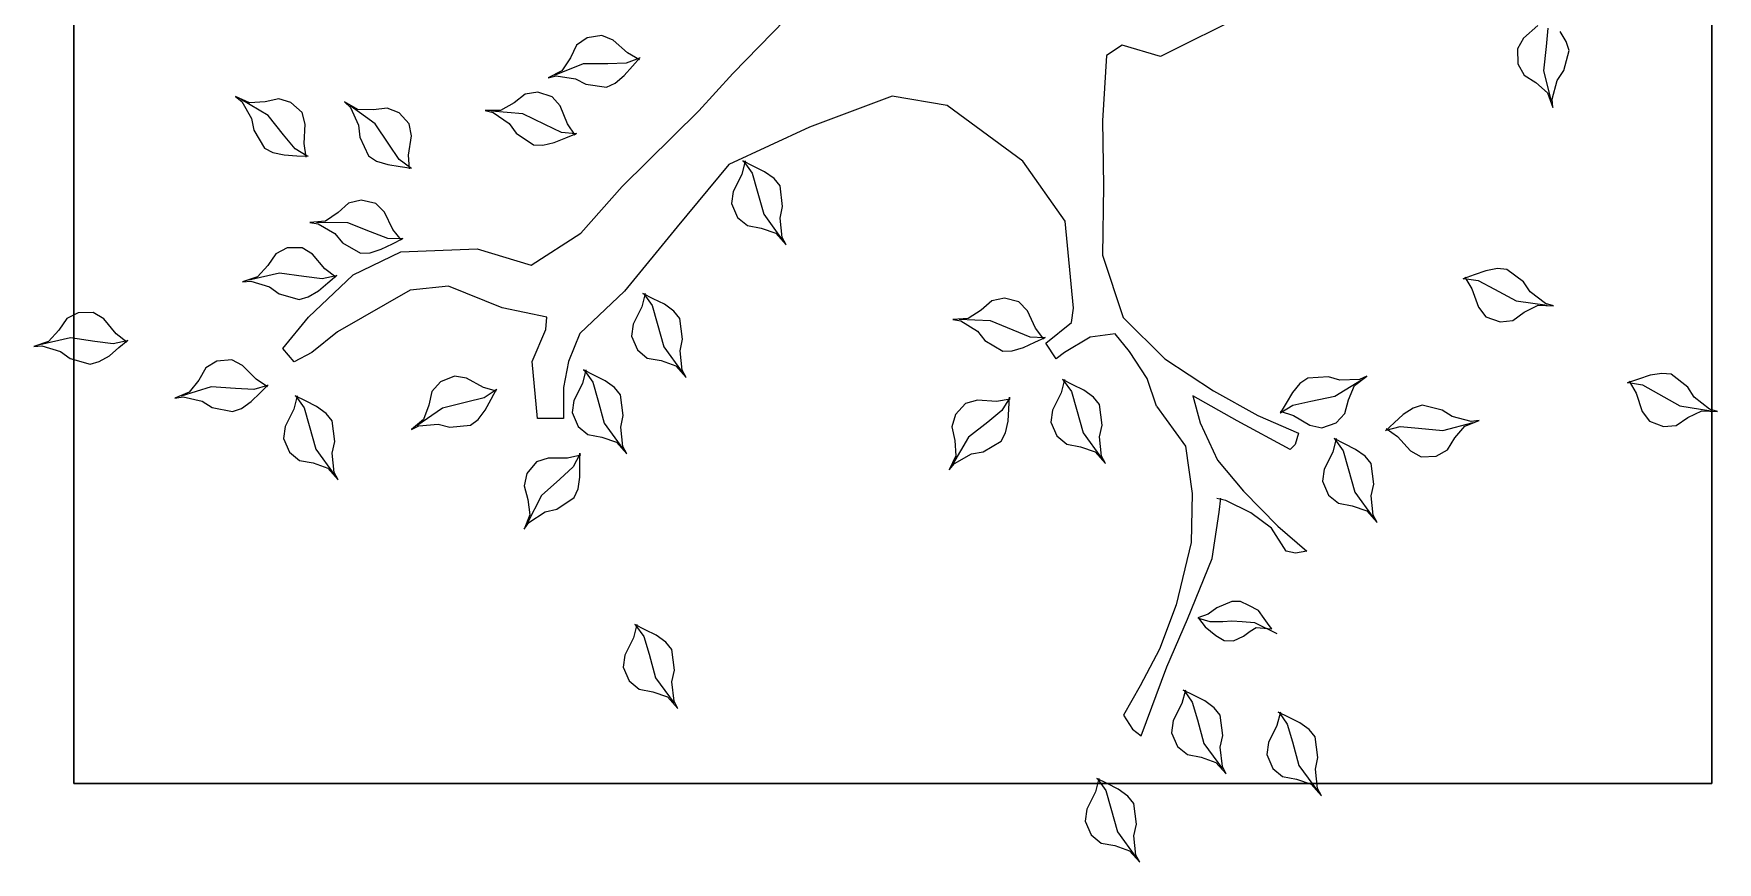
# Model space of a CAD drawing. Header units: metres. Extents: x 78 to 178, y -74 to 157.
# Drawn here: x 136.093 to 136.71, y 75.64 to 75.944 of the extents above; entities that cross this region are included whole.
import ezdxf

# ---------------------------------------------------------------- set-up
doc = ezdxf.new("R2010")
doc.units = ezdxf.units.M
doc.layers.add('Barandal', color=138, linetype='Continuous', lineweight=30)

# ---------------------------------------------------------------- blocks, each defined once
blk = doc.blocks.new('tree21')
at = {"color": 84}
for p, q in [((1450255.7, 400042.4), (1450265.5, 400010.5)), ((1450259.3, 399979.8), (1450255.7, 400042.4)), ((1450278.9, 399891.6), (1450259.3, 400016.6)), ((1450265.5, 400010.5), (1450314.5, 399949.1)), ((1450232.3, 399923.5), (1450259.3, 399979.8)), ((1450314.5, 399949.1), (1450354.9, 399923.4)), ((1450195.4, 399825.5), (1450200.4, 399876.9)), ((1450200.4, 399876.9), (1450232.3, 399923.5)), ((1450327.8, 399805.7), (1450278.9, 399891.6)), ((1450354.9, 399923.4), (1450406.3, 399857.1)), ((1450217.4, 399769), (1450195.4, 399825.5)), ((1450363.3, 399740.7), (1450327.8, 399805.7)), ((1450410, 399819.1), (1450402.6, 399772.5)), ((1450406.3, 399857.1), (1450410, 399819.1)), ((1450256.7, 399739.6), (1450217.4, 399769)), ((1450330.2, 399715), (1450256.7, 399739.6)), ((1450373.1, 399684.3), (1450363.3, 399740.7)), ((1450386.6, 399724.7), (1450371.9, 399680.6)), ((1450402.6, 399772.5), (1450386.6, 399724.7)), ((1450378, 399686.7), (1450330.2, 399715)), ((1450371.9, 399680.6), (1450373.1, 399684.3)), ((1451514.3, 399376.5), (1451590, 399397.4)), ((1451590, 399397.4), (1451629.7, 399424.4)), ((1451629.7, 399424.4), (1451710.8, 399445.6)), ((1451710.8, 399445.6), (1451747.2, 399433.9)), ((1451747.2, 399433.9), (1451787.1, 399408.8)), ((1450656.3, 399264.3), (1450684.5, 399320.1)), ((1450682.1, 399382.7), (1450691.3, 399350.6)), ((1450684.5, 399320.1), (1450682.1, 399382.7)), ((1450702.2, 399231.5), (1450685.3, 399356.9)), ((1450691.3, 399350.6), (1450739, 399288.3)), ((1451481.2, 399380.1), (1451514.3, 399376.5)), ((1451540.1, 399358.8), (1451481.2, 399380.1)), ((1451628.9, 399342), (1451506.3, 399373.3)), ((1451581.2, 399311.7), (1451540.1, 399358.8)), ((1451727.1, 399353.1), (1451628.9, 399342)), ((1451800.9, 399360.1), (1451727.1, 399353.1)), ((1451811.4, 399319.6), (1451759.8, 399261.7)), ((1450623.5, 399218.4), (1450656.3, 399264.3)), ((1450739, 399288.3), (1450778.9, 399261.7)), ((1450778.9, 399261.7), (1450829, 399194.4)), ((1451611.4, 399264.1), (1451581.2, 399311.7)), ((1451656.8, 399239.2), (1451611.4, 399264.1)), ((1451759.8, 399261.7), (1451717.3, 399237.2)), ((1450617.5, 399167.1), (1450623.5, 399218.4)), ((1450749.4, 399144.6), (1450702.2, 399231.5)), ((1450829, 399194.4), (1450831.9, 399156.3)), ((1451717.3, 399237.2), (1451656.8, 399239.2)), ((1450638.3, 399110.2), (1450617.5, 399167.1)), ((1450783.6, 399078.9), (1450749.4, 399144.6)), ((1450831.9, 399156.3), (1450823.5, 399109.9)), ((1450179.7, 398936.5), (1450212.6, 399058.7)), ((1450197.7, 399025.1), (1450219.8, 399083.7)), ((1450219.8, 399083.7), (1450215.8, 399050.6)), ((1450215.8, 399050.6), (1450235.6, 398974.6)), ((1450676.9, 399080), (1450638.3, 399110.2)), ((1450750, 399053.9), (1450676.9, 399080)), ((1450797.2, 399024.7), (1450750, 399053.9)), ((1450792.2, 399022.3), (1450783.6, 399078.9)), ((1450806.6, 399062.5), (1450790.9, 399018.7)), ((1450823.5, 399109.9), (1450806.6, 399062.5)), ((1450102, 398955), (1450150.1, 398984.6)), ((1450150.1, 398984.6), (1450197.7, 399025.1)), ((1450790.9, 399018.7), (1450792.2, 399022.3)), ((1450073.8, 398849.5), (1450076.6, 398910)), ((1450076.6, 398910), (1450102, 398955)), ((1450189.6, 398838.1), (1450179.7, 398936.5)), ((1450235.6, 398974.6), (1450262.1, 398934.6)), ((1450262.1, 398934.6), (1450282.2, 398853.2)), ((1450097.7, 398806.6), (1450073.8, 398849.5)), ((1450282.2, 398853.2), (1450270.1, 398817)), ((1450154.9, 398754.3), (1450097.7, 398806.6)), ((1450195.6, 398764.3), (1450189.6, 398838.1)), ((1450244.4, 398777.4), (1450210.4, 398740.3)), ((1450270.1, 398817), (1450244.4, 398777.4)), ((1450187.1, 398709.1), (1450154.9, 398754.3)), ((1450210.4, 398740.3), (1450179, 398705.9)), ((1450179, 398705.9), (1450181.6, 398708.8)), ((1450181.6, 398708.8), (1450195.6, 398764.3)), ((1449808.9, 398672.2), (1449838.3, 398656.5)), ((1449855.7, 398630.5), (1449808.9, 398672.2)), ((1449931.9, 398581.9), (1449829.7, 398656.5)), ((1449838.3, 398656.5), (1449916.4, 398647.8)), ((1449916.4, 398647.8), (1449963.2, 398658.1)), ((1449963.2, 398658.1), (1450046.4, 398647.7)), ((1450046.4, 398647.7), (1450075.9, 398623.4)), ((1449876.4, 398571.5), (1449855.7, 398630.5)), ((1449886.7, 398516.1), (1449876.4, 398571.5)), ((1450027.2, 398555.8), (1449931.9, 398581.9)), ((1450075.9, 398623.4), (1450103.6, 398585.2)), ((1450103.6, 398585.2), (1450126.1, 398540.1)), ((1450303.1, 398556.4), (1450360.4, 398581.3)), ((1450317.4, 398501.8), (1450384.5, 398609.1)), ((1450360.4, 398581.3), (1450398.6, 398631)), ((1450385.1, 398600.5), (1450382, 398522)), ((1450398.6, 398631), (1450385.1, 398600.5)), ((1449919.6, 398476.2), (1449886.7, 398516.1)), ((1450098.3, 398534.9), (1450027.2, 398555.8)), ((1450146.8, 398507.1), (1450093, 398493.3)), ((1450145.1, 398501.9), (1450098.3, 398534.9)), ((1450126.1, 398540.1), (1450146.8, 398498.5)), ((1450190.7, 398449.5), (1450211, 398506.5)), ((1450211, 398506.5), (1450248.5, 398542.2)), ((1450248.5, 398542.2), (1450303.1, 398556.4)), ((1450382, 398522), (1450395.7, 398476)), ((1448707.4, 398447.5), (1448736.9, 398431.9)), ((1448754.2, 398405.9), (1448707.4, 398447.5)), ((1449975.1, 398451.8), (1449919.6, 398476.2)), ((1450023.6, 398458.7), (1449975.1, 398451.8)), ((1450093, 398493.3), (1450023.6, 398458.7)), ((1450146.8, 398498.5), (1450145.1, 398501.9)), ((1450201, 398401.5), (1450190.7, 398449.5)), ((1450298.1, 398404.9), (1450317.4, 398501.8)), ((1450395.7, 398476), (1450391.1, 398392.3)), ((1448830.4, 398357.3), (1448728.2, 398431.9)), ((1448736.9, 398431.9), (1448814.9, 398423.2)), ((1448774.9, 398346.9), (1448754.2, 398405.9)), ((1448814.9, 398423.2), (1448861.7, 398433.5)), ((1448861.7, 398433.5), (1448944.9, 398423)), ((1448944.9, 398423), (1448974.4, 398398.8)), ((1448974.4, 398398.8), (1449002.1, 398360.6)), ((1450240.5, 398334.8), (1450201, 398401.5)), ((1450282.4, 398332.5), (1450298.1, 398404.9)), ((1450391.1, 398392.3), (1450369, 398361.2)), ((1448785.3, 398291.4), (1448774.9, 398346.9)), ((1448925.8, 398331.2), (1448830.4, 398357.3)), ((1448996.8, 398310.3), (1448925.8, 398331.2)), ((1449043.6, 398277.3), (1448996.8, 398310.3)), ((1449002.1, 398360.6), (1449024.6, 398315.5)), ((1449024.6, 398315.5), (1449045.3, 398273.9)), ((1450258.1, 398282.1), (1450240.5, 398334.8)), ((1450289.5, 398305.2), (1450249.5, 398281.5)), ((1450252.8, 398283.5), (1450282.4, 398332.5)), ((1450332.9, 398330.8), (1450289.5, 398305.2)), ((1450369, 398361.2), (1450332.9, 398330.8)), ((1448818.1, 398251.5), (1448785.3, 398291.4)), ((1448873.6, 398227.2), (1448818.1, 398251.5)), ((1448922.2, 398234.1), (1448873.6, 398227.2)), ((1448991.6, 398268.7), (1448922.2, 398234.1)), ((1449045.3, 398282.5), (1448991.6, 398268.7)), ((1449045.3, 398273.9), (1449043.6, 398277.3)), ((1449406.4, 398178.4), (1449361.4, 398268.6)), ((1449380.4, 398247.7), (1449394.3, 398237.3)), ((1449385.6, 398185.3), (1449380.4, 398247.7)), ((1449394.3, 398237.3), (1449422, 398216.5)), ((1450249.5, 398281.5), (1450252.8, 398283.5)), ((1449371.7, 398161.1), (1449385.6, 398185.3)), ((1449409.8, 398128.1), (1449406.4, 398178.4)), ((1449422, 398216.5), (1449454.9, 398193.9)), ((1449454.9, 398193.9), (1449474, 398155.8)), ((1449331.7, 398093.5), (1449350.8, 398133.3)), ((1449350.8, 398133.3), (1449371.7, 398161.1)), ((1449413.2, 398086.5), (1449409.8, 398128.1)), ((1449474, 398155.8), (1449491.3, 398121.1)), ((1449491.3, 398121.1), (1449491.2, 398086.4)), ((1448795.9, 398064.5), (1448825.3, 398048.9)), ((1448842.6, 398022.9), (1448795.9, 398064.5)), ((1448918.9, 397974.3), (1448816.6, 398048.9)), ((1448825.3, 398048.9), (1448903.3, 398040.1)), ((1448903.3, 398040.1), (1448950.2, 398050.5)), ((1448950.2, 398050.5), (1449033.4, 398040)), ((1449033.4, 398040), (1449062.8, 398015.7)), ((1449333.4, 398055.3), (1449331.7, 398093.5)), ((1449354.2, 398022.4), (1449333.4, 398055.3)), ((1449409.6, 397998.1), (1449409.7, 398050.1)), ((1449409.7, 398050.1), (1449413.2, 398086.5)), ((1449491.2, 398086.4), (1449465.1, 398025.7)), ((1448863.4, 397963.9), (1448842.6, 398022.9)), ((1448873.7, 397908.4), (1448863.4, 397963.9)), ((1449014.2, 397948.2), (1448918.9, 397974.3)), ((1449062.8, 398015.7), (1449090.5, 397977.6)), ((1449090.5, 397977.6), (1449113, 397932.5)), ((1449388.8, 397979), (1449354.2, 398022.4)), ((1449423.4, 397953), (1449388.8, 397979)), ((1449423.4, 397953), (1449409.6, 397998.1)), ((1449439.1, 397991.1), (1449425.2, 397949.5)), ((1449465.1, 398025.7), (1449439.1, 397991.1)), ((1448906.6, 397868.5), (1448873.7, 397908.4)), ((1449085.3, 397927.3), (1449014.2, 397948.2)), ((1449133.8, 397899.5), (1449080, 397885.7)), ((1449132, 397894.3), (1449085.3, 397927.3)), ((1449113, 397932.5), (1449133.8, 397890.8)), ((1449133.8, 397890.8), (1449132, 397894.3)), ((1449425.2, 397949.5), (1449423.4, 397953)), ((1448962, 397844.2), (1448906.6, 397868.5)), ((1449010.6, 397851.1), (1448962, 397844.2)), ((1449080, 397885.7), (1449010.6, 397851.1)), ((1448439.8, 397716.1), (1448469.2, 397700.5)), ((1448486.5, 397674.5), (1448439.8, 397716.1)), ((1448562.8, 397625.8), (1448460.5, 397700.5)), ((1448469.2, 397700.5), (1448547.2, 397691.7)), ((1448547.2, 397691.7), (1448594.1, 397702.1)), ((1448594.1, 397702.1), (1448677.3, 397691.6)), ((1448677.3, 397691.6), (1448706.7, 397667.3)), ((1448507.3, 397615.5), (1448486.5, 397674.5)), ((1448658.1, 397599.7), (1448562.8, 397625.8)), ((1448706.7, 397667.3), (1448734.4, 397629.1)), ((1448734.4, 397629.1), (1448756.9, 397584.1)), ((1448517.6, 397560), (1448507.3, 397615.5)), ((1448550.5, 397520.1), (1448517.6, 397560)), ((1448729.2, 397578.9), (1448658.1, 397599.7)), ((1448775.9, 397545.9), (1448729.2, 397578.9)), ((1448756.9, 397584.1), (1448777.7, 397542.4)), ((1450046.9, 397577.8), (1450076.4, 397562.2)), ((1450093.7, 397536.2), (1450046.9, 397577.8)), ((1450169.9, 397487.5), (1450067.7, 397562.2)), ((1450076.4, 397562.2), (1450154.4, 397553.4)), ((1450154.4, 397553.4), (1450201.2, 397563.8)), ((1450201.2, 397563.8), (1450284.5, 397553.3)), ((1450284.5, 397553.3), (1450313.9, 397529)), ((1448605.9, 397495.8), (1448550.5, 397520.1)), ((1448654.5, 397502.7), (1448605.9, 397495.8)), ((1448723.9, 397537.3), (1448654.5, 397502.7)), ((1448777.7, 397551.1), (1448723.9, 397537.3)), ((1448777.7, 397542.4), (1448775.9, 397545.9)), ((1450114.4, 397477.2), (1450093.7, 397536.2)), ((1450265.3, 397461.5), (1450169.9, 397487.5)), ((1450313.9, 397529), (1450341.6, 397490.9)), ((1450341.6, 397490.9), (1450364.1, 397445.8)), ((1450124.8, 397421.7), (1450114.4, 397477.2)), ((1450157.7, 397381.8), (1450124.8, 397421.7)), ((1450336.3, 397440.6), (1450265.3, 397461.5)), ((1450383.1, 397407.6), (1450336.3, 397440.6)), ((1450364.1, 397445.8), (1450384.8, 397404.1)), ((1450213.1, 397357.5), (1450157.7, 397381.8)), ((1450261.7, 397364.4), (1450213.1, 397357.5)), ((1450331.1, 397399), (1450261.7, 397364.4)), ((1450384.8, 397412.8), (1450331.1, 397399)), ((1450384.8, 397404.1), (1450383.1, 397407.6)), ((1450513.5, 397247.9), (1450535, 397293.4)), ((1450535, 397293.4), (1450555, 397335.5)), ((1450548.1, 397330.1), (1450592.2, 397296.4)), ((1450555, 397335.5), (1450553.3, 397332)), ((1450553.3, 397332), (1450556.3, 397274.8)), ((1450592.2, 397296.4), (1450662.3, 397263.2)), ((1450500.6, 397202.5), (1450513.5, 397247.9)), ((1450556.3, 397274.8), (1450583.8, 397206)), ((1450662.3, 397263.2), (1450697.7, 397229.3)), ((1450697.7, 397229.3), (1450712.9, 397170.6)), ((1450094.4, 397085), (1450136.9, 397157.4)), ((1450136.9, 397157.4), (1450170.8, 397174.9)), ((1450170.8, 397174.9), (1450216.8, 397185.3)), ((1450260.9, 397160.6), (1450213.7, 397103.5)), ((1450216.8, 397185.3), (1450267.1, 397188.2)), ((1450309.7, 397190.6), (1450260.9, 397160.6)), ((1450267.1, 397188.2), (1450313.5, 397190.8)), ((1450305.6, 397194.3), (1450297.1, 397139.4)), ((1450313.5, 397190.8), (1450309.7, 397190.6)), ((1450499.7, 397164.3), (1450500.6, 397202.5)), ((1450542.9, 397092.4), (1450499.7, 397164.3)), ((1450583.8, 397206), (1450622.2, 397114.9)), ((1450712.9, 397170.6), (1450701.8, 397120.1)), ((1450085.5, 397037.9), (1450094.4, 397085)), ((1450213.7, 397103.5), (1450152.2, 397026.2)), ((1450297.1, 397139.4), (1450301.6, 397062)), ((1450580, 397062), (1450542.9, 397092.4)), ((1450622.2, 397114.9), (1450626.7, 396988.5)), ((1450701.8, 397120.1), (1450664.6, 397077.7)), ((1450152.2, 397026.2), (1450043.3, 396961.7)), ((1450046.7, 396969.6), (1450085.5, 397037.9)), ((1450288.8, 397014.6), (1450244.5, 396973.2)), ((1450301.6, 397062), (1450288.8, 397014.6)), ((1450621.3, 396995.3), (1450580, 397062)), ((1450631.1, 397025), (1450627.2, 396962.5)), ((1450664.6, 397077.7), (1450631.1, 397025)), ((1450077.5, 396975.3), (1450020.8, 396948.7)), ((1450020.8, 396948.7), (1450046.7, 396969.6)), ((1450139.8, 396971.1), (1450077.5, 396975.3)), ((1450194.9, 396958.7), (1450139.8, 396971.1)), ((1450244.5, 396973.2), (1450194.9, 396958.7)), ((1450627.2, 396962.5), (1450621.3, 396995.3)), ((1450927.6, 396291.4), (1450957.1, 396275.8)), ((1450974.4, 396249.7), (1450927.6, 396291.4)), ((1451050.7, 396201.1), (1450948.4, 396275.8)), ((1450957.1, 396275.8), (1451035.1, 396267)), ((1451035.1, 396267), (1451082, 396277.4)), ((1451082, 396277.4), (1451165.2, 396266.9)), ((1451165.2, 396266.9), (1451194.6, 396242.6)), ((1450995.1, 396190.8), (1450974.4, 396249.7)), ((1451146, 396175), (1451050.7, 396201.1)), ((1451194.6, 396242.6), (1451222.3, 396204.4)), ((1451222.3, 396204.4), (1451244.8, 396159.3)), ((1451005.5, 396135.3), (1450995.1, 396190.8)), ((1451038.4, 396095.4), (1451005.5, 396135.3)), ((1451217.1, 396154.2), (1451146, 396175)), ((1451263.8, 396121.2), (1451217.1, 396154.2)), ((1451244.8, 396159.3), (1451265.6, 396117.7)), ((1451093.8, 396071.1), (1451038.4, 396095.4)), ((1451142.4, 396077.9), (1451093.8, 396071.1)), ((1451211.8, 396112.6), (1451142.4, 396077.9)), ((1451265.6, 396126.4), (1451211.8, 396112.6)), ((1451265.6, 396117.7), (1451263.8, 396121.2)), ((1450393.6, 395888.4), (1450423.1, 395872.8)), ((1450440.4, 395846.8), (1450393.6, 395888.4)), ((1450516.7, 395798.2), (1450414.4, 395872.8)), ((1450423.1, 395872.8), (1450501.1, 395864.1)), ((1450501.1, 395864.1), (1450548, 395874.4)), ((1450548, 395874.4), (1450631.2, 395863.9)), ((1450631.2, 395863.9), (1450660.6, 395839.6)), ((1449059.9, 395855.5), (1449089.3, 395839.9)), ((1449106.6, 395813.9), (1449059.9, 395855.5)), ((1449182.9, 395765.3), (1449080.6, 395839.9)), ((1449089.3, 395839.9), (1449167.3, 395831.1)), ((1449127.4, 395754.9), (1449106.6, 395813.9)), ((1449167.3, 395831.1), (1449214.2, 395841.5)), ((1449214.2, 395841.5), (1449297.4, 395831)), ((1449297.4, 395831), (1449326.8, 395806.7)), ((1449326.8, 395806.7), (1449354.5, 395768.6)), ((1450461.1, 395787.8), (1450440.4, 395846.8)), ((1450612, 395772.1), (1450516.7, 395798.2)), ((1450660.6, 395839.6), (1450688.3, 395801.5)), ((1450688.3, 395801.5), (1450710.8, 395756.4)), ((1449137.7, 395699.4), (1449127.4, 395754.9)), ((1449278.2, 395739.2), (1449182.9, 395765.3)), ((1449349.3, 395718.3), (1449278.2, 395739.2)), ((1449354.5, 395768.6), (1449377, 395723.5)), ((1449377, 395723.5), (1449397.8, 395681.8)), ((1450471.5, 395732.3), (1450461.1, 395787.8)), ((1450504.4, 395692.4), (1450471.5, 395732.3)), ((1450683.1, 395751.2), (1450612, 395772.1)), ((1450731.6, 395723.4), (1450677.8, 395709.6)), ((1450729.8, 395718.2), (1450683.1, 395751.2)), ((1450710.8, 395756.4), (1450731.6, 395714.8)), ((1449170.6, 395659.5), (1449137.7, 395699.4)), ((1449226.1, 395635.2), (1449170.6, 395659.5)), ((1449344, 395676.7), (1449274.6, 395642.1)), ((1449397.8, 395690.5), (1449344, 395676.7)), ((1449396, 395685.3), (1449349.3, 395718.3)), ((1449397.8, 395681.8), (1449396, 395685.3)), ((1450559.8, 395668.1), (1450504.4, 395692.4)), ((1450608.4, 395675), (1450559.8, 395668.1)), ((1450677.8, 395709.6), (1450608.4, 395675)), ((1450731.6, 395714.8), (1450729.8, 395718.2)), ((1451609.4, 395639.5), (1451647.3, 395672.8)), ((1451647.3, 395672.8), (1451682.2, 395703.5)), ((1451679.3, 395700.9), (1451659.3, 395647.2)), ((1451673.8, 395701.3), (1451700.9, 395652.8)), ((1451682.2, 395703.5), (1451679.3, 395700.9)), ((1449274.6, 395642.1), (1449226.1, 395635.2)), ((1450085.6, 395649.4), (1450115, 395633.8)), ((1450132.3, 395607.7), (1450085.6, 395649.4)), ((1450208.6, 395559.1), (1450106.4, 395633.8)), ((1450115, 395633.8), (1450193, 395625)), ((1450153.1, 395548.8), (1450132.3, 395607.7)), ((1450193, 395625), (1450239.9, 395635.4)), ((1450239.9, 395635.4), (1450323.1, 395624.9)), ((1450323.1, 395624.9), (1450352.5, 395600.6)), ((1450352.5, 395600.6), (1450380.2, 395562.4)), ((1451563.6, 395568.3), (1451579.6, 395603)), ((1451579.6, 395603), (1451609.4, 395639.5)), ((1451659.3, 395647.2), (1451657.3, 395573.2)), ((1451700.9, 395652.8), (1451752.1, 395594.5)), ((1451752.1, 395594.5), (1451771.2, 395549.4)), ((1450163.4, 395493.3), (1450153.1, 395548.8)), ((1450303.9, 395533), (1450208.6, 395559.1)), ((1450375, 395512.2), (1450303.9, 395533)), ((1450380.2, 395562.4), (1450402.7, 395517.3)), ((1451574.8, 395485.1), (1451563.6, 395568.3)), ((1451657.3, 395573.2), (1451656.5, 395474.4)), ((1451771.2, 395549.4), (1451761.8, 395489.5)), ((1449909.8, 395437.6), (1449944.7, 395453.1)), ((1449944.7, 395453.1), (1449991.2, 395460.8)), ((1449991.2, 395460.8), (1450041.6, 395460.7)), ((1450084.3, 395460.7), (1450033.8, 395433.6)), ((1450041.6, 395460.7), (1450088.1, 395460.7)), ((1450080.4, 395464.6), (1450068.7, 395410.3)), ((1450088.1, 395460.7), (1450084.3, 395460.7)), ((1450196.3, 395453.4), (1450163.4, 395493.3)), ((1450251.8, 395429.1), (1450196.3, 395453.4)), ((1450369.7, 395470.6), (1450300.3, 395436)), ((1450423.5, 395484.4), (1450369.7, 395470.6)), ((1450421.8, 395479.2), (1450375, 395512.2)), ((1450402.7, 395517.3), (1450423.5, 395475.7)), ((1450423.5, 395475.7), (1450421.8, 395479.2)), ((1451596.7, 395442.5), (1451574.8, 395485.1)), ((1451656.5, 395474.4), (1451610.4, 395356.5)), ((1451761.8, 395489.5), (1451731.7, 395447.5)), ((1449863.2, 395367.9), (1449909.8, 395437.6)), ((1450033.8, 395433.6), (1449983.4, 395379.4)), ((1450068.7, 395410.3), (1450068.6, 395332.7)), ((1450300.3, 395436), (1450251.8, 395429.1)), ((1451339.5, 395357.5), (1451358.5, 395404.2)), ((1451358.5, 395404.2), (1451376.1, 395447.3)), ((1451369.6, 395441.5), (1451415.5, 395410.3)), ((1451376.1, 395447.3), (1451374.6, 395443.7)), ((1451374.6, 395443.7), (1451380.7, 395386.8)), ((1451380.7, 395386.8), (1451412, 395319.6)), ((1451415.5, 395410.3), (1451487.3, 395381)), ((1451608.2, 395364.8), (1451596.7, 395442.5)), ((1451629, 395388.2), (1451600.6, 395332.4)), ((1451680.7, 395423.3), (1451629, 395388.2)), ((1451731.7, 395447.5), (1451680.7, 395423.3)), ((1449808.8, 395255.5), (1449851.5, 395321.4)), ((1449851.5, 395321.4), (1449863.2, 395367.9)), ((1449983.4, 395379.4), (1449917.4, 395305.8)), ((1450068.6, 395332.7), (1450053, 395286.2)), ((1451329.1, 395311.5), (1451339.5, 395357.5)), ((1451412, 395319.6), (1451455.3, 395230.8)), ((1451487.3, 395381), (1451524.5, 395349.1)), ((1451524.5, 395349.1), (1451542.9, 395291.4)), ((1451600.6, 395332.4), (1451608.2, 395364.8)), ((1449839.8, 395259.3), (1449781.6, 395236.1)), ((1449781.6, 395236.1), (1449808.8, 395255.5)), ((1449917.4, 395305.8), (1449804.9, 395247.7)), ((1449901.8, 395251.5), (1449839.8, 395259.3)), ((1449956.1, 395235.9), (1449901.8, 395251.5)), ((1450006.5, 395247.5), (1449956.1, 395235.9)), ((1450053, 395286.2), (1450006.5, 395247.5)), ((1451330.3, 395273.4), (1451329.1, 395311.5)), ((1451377.4, 395203.9), (1451330.3, 395273.4)), ((1451542.9, 395291.4), (1451534.6, 395240.3)), ((1451416.1, 395175.6), (1451377.4, 395203.9)), ((1451455.3, 395230.8), (1451466.8, 395104.7)), ((1451499.8, 395195.9), (1451469.2, 395141.4)), ((1451534.6, 395240.3), (1451499.8, 395195.9)), ((1450305.9, 395103.3), (1450346.8, 395125.3)), ((1450343.4, 395123.5), (1450311.9, 395075.7)), ((1450338.1, 395125.1), (1450353.6, 395071.8)), ((1450346.8, 395125.3), (1450343.4, 395123.5)), ((1451461.1, 395111.2), (1451416.1, 395175.6)), ((1451469.2, 395141.4), (1451468.8, 395078.8)), ((1450200.9, 395020.3), (1450224.2, 395050.5)), ((1450224.2, 395050.5), (1450261.5, 395079.4)), ((1450261.5, 395079.4), (1450305.9, 395103.3)), ((1450311.9, 395075.7), (1450293.3, 395004)), ((1450353.6, 395071.8), (1450390.4, 395003.5)), ((1451468.8, 395078.8), (1451461.1, 395111.2)), ((1450193, 394936.8), (1450200.9, 395020.3)), ((1450293.3, 395004), (1450270.2, 394907.9)), ((1450390.4, 395003.5), (1450398.8, 394955.2)), ((1450204.8, 394890.3), (1450193, 394936.8)), ((1450398.8, 394955.2), (1450376.3, 394899)), ((1450198.5, 394812.1), (1450204.8, 394890.3)), ((1450270.2, 394907.9), (1450198.8, 394803.4)), ((1450282.3, 394852.7), (1450224, 394830.2)), ((1450337.4, 394864.8), (1450282.3, 394852.7)), ((1450376.3, 394899), (1450337.4, 394864.8)), ((1450224, 394830.2), (1450183.8, 394782.1)), ((1450183.8, 394782.1), (1450198.5, 394812.1)), ((1451234.2, 394774.4), (1451289.6, 394770.8)), ((1451237, 394782.6), (1451237.5, 394778.8)), ((1451243.7, 394736.6), (1451237, 394782.6)), ((1451237.5, 394778.8), (1451271.7, 394732.9)), ((1451289.6, 394770.8), (1451366.4, 394782)), ((1451366.4, 394782), (1451414.7, 394773.4)), ((1451414.7, 394773.4), (1451459.8, 394733.1)), ((1450910, 394660.6), (1450932.4, 394705.7)), ((1450932.4, 394705.7), (1450953.1, 394747.4)), ((1450946.2, 394742.1), (1450989.6, 394707.6)), ((1450953.1, 394747.4), (1450951.4, 394743.9)), ((1450951.4, 394743.9), (1450953.3, 394686.7)), ((1450989.6, 394707.6), (1451059.1, 394673.1)), ((1451251, 394686.8), (1451243.7, 394736.6)), ((1451271.7, 394732.9), (1451332.7, 394690.9)), ((1451459.8, 394733.1), (1451478.6, 394684.9)), ((1450896.2, 394615.5), (1450910, 394660.6)), ((1450953.3, 394686.7), (1450979.5, 394617.4)), ((1451059.1, 394673.1), (1451093.8, 394638.5)), ((1451093.8, 394638.5), (1451107.9, 394579.6)), ((1451265.4, 394641.9), (1451251, 394686.8)), ((1451285.9, 394609.6), (1451265.4, 394641.9)), ((1451332.7, 394690.9), (1451415.2, 394636.4)), ((1451478.6, 394684.9), (1451471.1, 394628.9)), ((1450894.6, 394577.3), (1450896.2, 394615.5)), ((1450936.4, 394504.6), (1450894.6, 394577.3)), ((1450979.5, 394617.4), (1451016.1, 394525.6)), ((1451107.9, 394579.6), (1451095.9, 394529.3)), ((1451361.7, 394573.7), (1451285.9, 394609.6)), ((1451409.4, 394569), (1451361.7, 394573.7)), ((1451415.2, 394636.4), (1451489, 394533.6)), ((1451471.1, 394628.9), (1451472.5, 394566.4)), ((1450972.9, 394473.5), (1450936.4, 394504.6)), ((1451016.1, 394525.6), (1451018.2, 394399.1)), ((1451095.9, 394529.3), (1451057.8, 394487.6)), ((1451480.8, 394536.3), (1451409.4, 394569)), ((1451472.5, 394566.4), (1451503.9, 394512.3)), ((1451503.9, 394512.3), (1451480.8, 394536.3)), ((1449981.5, 394487), (1450011, 394471.4)), ((1450028.3, 394445.3), (1449981.5, 394487)), ((1450104.5, 394396.7), (1450002.3, 394471.4)), ((1450011, 394471.4), (1450089, 394462.6)), ((1450049, 394386.4), (1450028.3, 394445.3)), ((1450089, 394462.6), (1450135.8, 394473)), ((1450135.8, 394473), (1450219.1, 394462.5)), ((1450219.1, 394462.5), (1450248.5, 394438.2)), ((1450248.5, 394438.2), (1450276.2, 394400)), ((1450742.5, 394407.3), (1450775.1, 394445.8)), ((1450775.1, 394445.8), (1450805.2, 394481.2)), ((1450802.7, 394478.3), (1450790.8, 394422.3)), ((1450797.2, 394477.8), (1450831.1, 394433.9)), ((1450805.2, 394481.2), (1450802.7, 394478.3)), ((1450831.1, 394433.9), (1450890.3, 394383.7)), ((1451013, 394406), (1450972.9, 394473.5)), ((1451023.3, 394435.5), (1451018.3, 394373.1)), ((1451057.8, 394487.6), (1451023.3, 394435.5)), ((1450059.4, 394330.9), (1450049, 394386.4)), ((1450199.9, 394370.6), (1450104.5, 394396.7)), ((1450270.9, 394349.8), (1450199.9, 394370.6)), ((1450276.2, 394400), (1450298.7, 394354.9)), ((1450707.7, 394330.2), (1450718.4, 394366.8)), ((1450718.4, 394366.8), (1450742.5, 394407.3)), ((1450790.8, 394422.3), (1450799.6, 394348.7)), ((1450890.3, 394383.7), (1450915.8, 394341.8)), ((1451018.3, 394373.1), (1451013, 394406)), ((1451284.5, 394366.7), (1451284.7, 394362.8)), ((1451287, 394320.2), (1451284.5, 394366.7)), ((1450092.3, 394291), (1450059.4, 394330.9)), ((1450265.7, 394308.2), (1450196.3, 394273.6)), ((1450319.5, 394322), (1450265.7, 394308.2)), ((1450317.7, 394316.8), (1450270.9, 394349.8)), ((1450298.7, 394354.9), (1450319.4, 394313.3)), ((1450319.4, 394313.3), (1450317.7, 394316.8)), ((1450730.8, 394249.6), (1450707.7, 394330.2)), ((1450799.6, 394348.7), (1450813.2, 394250.8)), ((1450915.8, 394341.8), (1450915.3, 394281.2)), ((1451281, 394358.7), (1451335.9, 394350.1)), ((1451284.7, 394362.8), (1451314.5, 394314)), ((1451289.8, 394269.9), (1451287, 394320.2)), ((1451314.5, 394314), (1451371.5, 394266.6)), ((1451335.9, 394350.1), (1451413.3, 394354.3)), ((1451413.3, 394354.3), (1451460.6, 394341.4)), ((1451460.6, 394341.4), (1451501.9, 394297)), ((1450147.7, 394266.7), (1450092.3, 394291)), ((1450196.3, 394273.6), (1450147.7, 394266.7)), ((1450758.8, 394210.6), (1450730.8, 394249.6)), ((1450813.2, 394250.8), (1450784.9, 394127.5)), ((1450891.5, 394235.3), (1450844.6, 394203.9)), ((1450915.3, 394281.2), (1450891.5, 394235.3)), ((1451300, 394223.9), (1451289.8, 394269.9)), ((1451371.5, 394266.6), (1451448.6, 394204.8)), ((1451501.9, 394297), (1451516.2, 394247.4)), ((1451516.2, 394247.4), (1451503.7, 394192.3)), ((1450296, 394136.2), (1450331.3, 394172.2)), ((1450331.3, 394172.2), (1450363.9, 394205.4)), ((1450361.2, 394202.6), (1450345.2, 394147.6)), ((1450355.7, 394202.5), (1450386.3, 394156.2)), ((1450363.9, 394205.4), (1450361.2, 394202.6)), ((1450781.5, 394135.5), (1450758.8, 394210.6)), ((1450844.6, 394203.9), (1450798.6, 394161.6)), ((1451317.4, 394189.9), (1451300, 394223.9)), ((1451389.7, 394147.3), (1451317.4, 394189.9)), ((1451448.6, 394204.8), (1451512.8, 394095.8)), ((1451503.7, 394192.3), (1451499.3, 394130)), ((1450255.6, 394061.8), (1450268.9, 394097.6)), ((1450268.9, 394097.6), (1450296, 394136.2)), ((1450345.2, 394147.6), (1450348.7, 394073.6)), ((1450386.3, 394156.2), (1450441.6, 394101.9)), ((1450441.6, 394101.9), (1450464, 394058.2)), ((1450798.6, 394161.6), (1450778.7, 394102.2)), ((1450778.7, 394102.2), (1450781.5, 394135.5)), ((1451436.7, 394138.2), (1451389.7, 394147.3)), ((1451504.9, 394099.2), (1451436.7, 394138.2)), ((1451499.3, 394130), (1451525.7, 394073.2)), ((1451525.7, 394073.2), (1451504.9, 394099.2)), ((1450272.8, 393979.7), (1450255.6, 394061.8)), ((1450348.7, 394073.6), (1450355.1, 393975)), ((1450464, 394058.2), (1450459.1, 393997.9)), ((1450297.9, 393938.8), (1450272.8, 393979.7)), ((1450355.1, 393975), (1450317.9, 393854)), ((1450459.1, 393997.9), (1450432.1, 393953.8)), ((1450315, 393862.2), (1450297.9, 393938.8)), ((1450383, 393925.9), (1450334, 393887.1)), ((1450432.1, 393953.8), (1450383, 393925.9)), ((1450334, 393887.1), (1450309.9, 393829.3)), ((1450309.9, 393829.3), (1450315, 393862.2)), ((1450513.5, 393604), (1450543.4, 393639.6)), ((1450540.9, 393636.7), (1450529.3, 393580.6)), ((1450535.5, 393636.2), (1450569.6, 393592.4)), ((1450543.4, 393639.6), (1450540.9, 393636.7)), ((1450457.1, 393524.8), (1450481.1, 393565.4)), ((1450481.1, 393565.4), (1450513.5, 393604)), ((1450529.3, 393580.6), (1450538.5, 393507.1)), ((1450569.6, 393592.4), (1450629, 393542.5)), ((1450446.6, 393488.1), (1450457.1, 393524.8)), ((1450470.1, 393407.6), (1450446.6, 393488.1)), ((1450538.5, 393507.1), (1450552.5, 393409.3)), ((1450629, 393542.5), (1450654.6, 393500.7)), ((1450654.6, 393500.7), (1450654.4, 393440.1)), ((1450654.4, 393440.1), (1450630.9, 393394.1)), ((1450498.2, 393368.8), (1450470.1, 393407.6)), ((1450521.3, 393293.7), (1450498.2, 393368.8)), ((1450552.5, 393409.3), (1450524.7, 393285.8)), ((1450584.1, 393362.5), (1450538.3, 393320)), ((1450630.9, 393394.1), (1450584.1, 393362.5)), ((1450538.3, 393320), (1450518.7, 393260.5)), ((1450518.7, 393260.5), (1450521.3, 393293.7))]:
    blk.add_line(p, q, dxfattribs=at)
at = {"color": 38}
for p, q in [((1449694, 398388.6), (1449685.6, 398342.8)), ((1449793.9, 398271.8), (1449694, 398388.6)), ((1449685.6, 398342.8), (1449693.9, 398305.2)), ((1449693.9, 398305.2), (1449785.6, 398246.8)), ((1450123.5, 398342.4), (1450102.6, 398321.5)), ((1450102.6, 398321.5), (1450219.2, 398108.8)), ((1450169.4, 398354.8), (1450123.5, 398342.4)), ((1450240.1, 398192.1), (1450169.4, 398354.8)), ((1449785.6, 398246.8), (1449848, 398163.3)), ((1449935.6, 398134), (1449793.9, 398271.8)), ((1450340, 398012.7), (1450240.1, 398192.1)), ((1449848, 398163.3), (1449898, 398063.2)), ((1450060.6, 398029.7), (1449935.6, 398134)), ((1450219.2, 398108.8), (1450319, 397929.4)), ((1451858.3, 398144.7), (1451686.8, 397798.8)), ((1449664.5, 398008.2), (1449850.1, 398035.8)), ((1449850.1, 398035.8), (1449907.3, 398042.7)), ((1449898, 398063.2), (1449906.2, 398025.7)), ((1450210.6, 397958.7), (1450060.6, 398029.7)), ((1449419.9, 397907.9), (1449664.5, 398008.2)), ((1450469, 397816.6), (1450340, 398012.7)), ((1449227.3, 397824.9), (1449419.9, 397907.9)), ((1449728.6, 397923.2), (1449477.1, 397862.8)), ((1449926.3, 397926.5), (1449728.6, 397923.2)), ((1450117, 397900.3), (1449926.3, 397926.5)), ((1450277.1, 397783.5), (1450117, 397900.3)), ((1450319, 397929.4), (1450210.6, 397958.7)), ((1448949.8, 397721.1), (1449227.3, 397824.9)), ((1449477.1, 397862.8), (1449298.4, 397795.3)), ((1449298.4, 397795.3), (1449150.9, 397717.5)), ((1450277.1, 397783.5), (1450389.7, 397745.8)), ((1450635.6, 397649.7), (1450469, 397816.6)), ((1451686.8, 397798.8), (1451732.5, 397644.5)), ((1448975.7, 397686.4), (1448949.8, 397721.1)), ((1449150.9, 397717.5), (1449032.9, 397650)), ((1450389.7, 397745.8), (1450498, 397674.8)), ((1449032.9, 397650), (1448975.7, 397686.4)), ((1450498, 397674.8), (1450568.9, 397616.4)), ((1450885.8, 397566.1), (1450635.6, 397649.7)), ((1451732.5, 397644.5), (1451690.7, 397582)), ((1450568.9, 397616.4), (1450556.2, 397516.3)), ((1451165.2, 397570), (1450885.8, 397566.1)), ((1451428, 397565.5), (1451165.2, 397570)), ((1451690.7, 397582), (1451428, 397565.5)), ((1450556.2, 397516.3), (1450493.5, 397412.2)), ((1450531, 397337.1), (1450614.5, 397441.2)), ((1450614.5, 397441.2), (1450672.9, 397449.5)), ((1450672.9, 397449.5), (1451023.2, 397415.8)), ((1450493.5, 397412.2), (1450468.5, 397378.8)), ((1450468.5, 397378.8), (1450531, 397337.1)), ((1451023.2, 397415.8), (1451264.9, 397244.6)), ((1451264.9, 397244.6), (1451489.7, 396940)), ((1451489.7, 396940), (1451527, 396719)), ((1451527, 396719), (1451401.5, 396385.5)), ((1451401.5, 396385.5), (1451250.9, 396060.4)), ((1451618, 396076.8), (1451835.1, 396289.2)), ((1451467.7, 395939.3), (1451618, 396076.8)), ((1451250.9, 396060.4), (1451000.4, 395852.2)), ((1451162.8, 395631), (1451467.7, 395939.3)), ((1451000.4, 395852.2), (1450741.6, 395639.8)), ((1450741.6, 395639.8), (1450570.4, 395460.6)), ((1450974.9, 395464.4), (1451162.8, 395631)), ((1450570.4, 395460.6), (1450457.7, 395414.9)), ((1450845.4, 395264.4), (1450974.9, 395464.4)), ((1450228.3, 395394.3), (1450228.2, 395290)), ((1450353.4, 395394.1), (1450228.3, 395394.3)), ((1450457.7, 395414.9), (1450353.4, 395394.1)), ((1450457.5, 395268.9), (1450586.9, 395323)), ((1450586.9, 395323), (1450636.9, 395327.1)), ((1450636.9, 395327.1), (1450674.2, 395147.8)), ((1450228.2, 395290), (1450457.5, 395268.9)), ((1450911.8, 395047.5), (1450845.4, 395264.4)), ((1450674.2, 395147.8), (1450761.6, 394930.9)), ((1450899, 394739), (1450911.8, 395047.5)), ((1450761.6, 394930.9), (1450744.7, 394776.6)), ((1450744.7, 394776.6), (1450577.5, 394484.9)), ((1450807, 394547.2), (1450899, 394739)), ((1450635.7, 394368.1), (1450807, 394547.2)), ((1450577.5, 394484.9), (1450494, 394380.8)), ((1450494, 394380.8), (1450456.3, 394309.9)), ((1450510.5, 394264), (1450635.7, 394368.1)), ((1450456.3, 394309.9), (1450510.5, 394264))]:
    blk.add_line(p, q, dxfattribs=at)

msp = doc.modelspace()

# ---------------------------------------------------------------- linework, layer by layer
at = {"layer": 'Barandal'}
msp.add_lwpolyline([(136.70784, 75.66894), (136.70784, 78.72746), (136.10784, 78.72746), (136.10784, 75.66894)], close=True, dxfattribs=at)

# ---------------------------------------------------------------- block references
at = {"xscale": -9.094488526425677e-05, "yscale": 9.094488526425677e-05, "zscale": 9.094488526425677e-05, "rotation": 270}
msp.add_blockref('tree21', (100.32806, -56.08818), dxfattribs=at)

doc.saveas('drawing.dxf')
